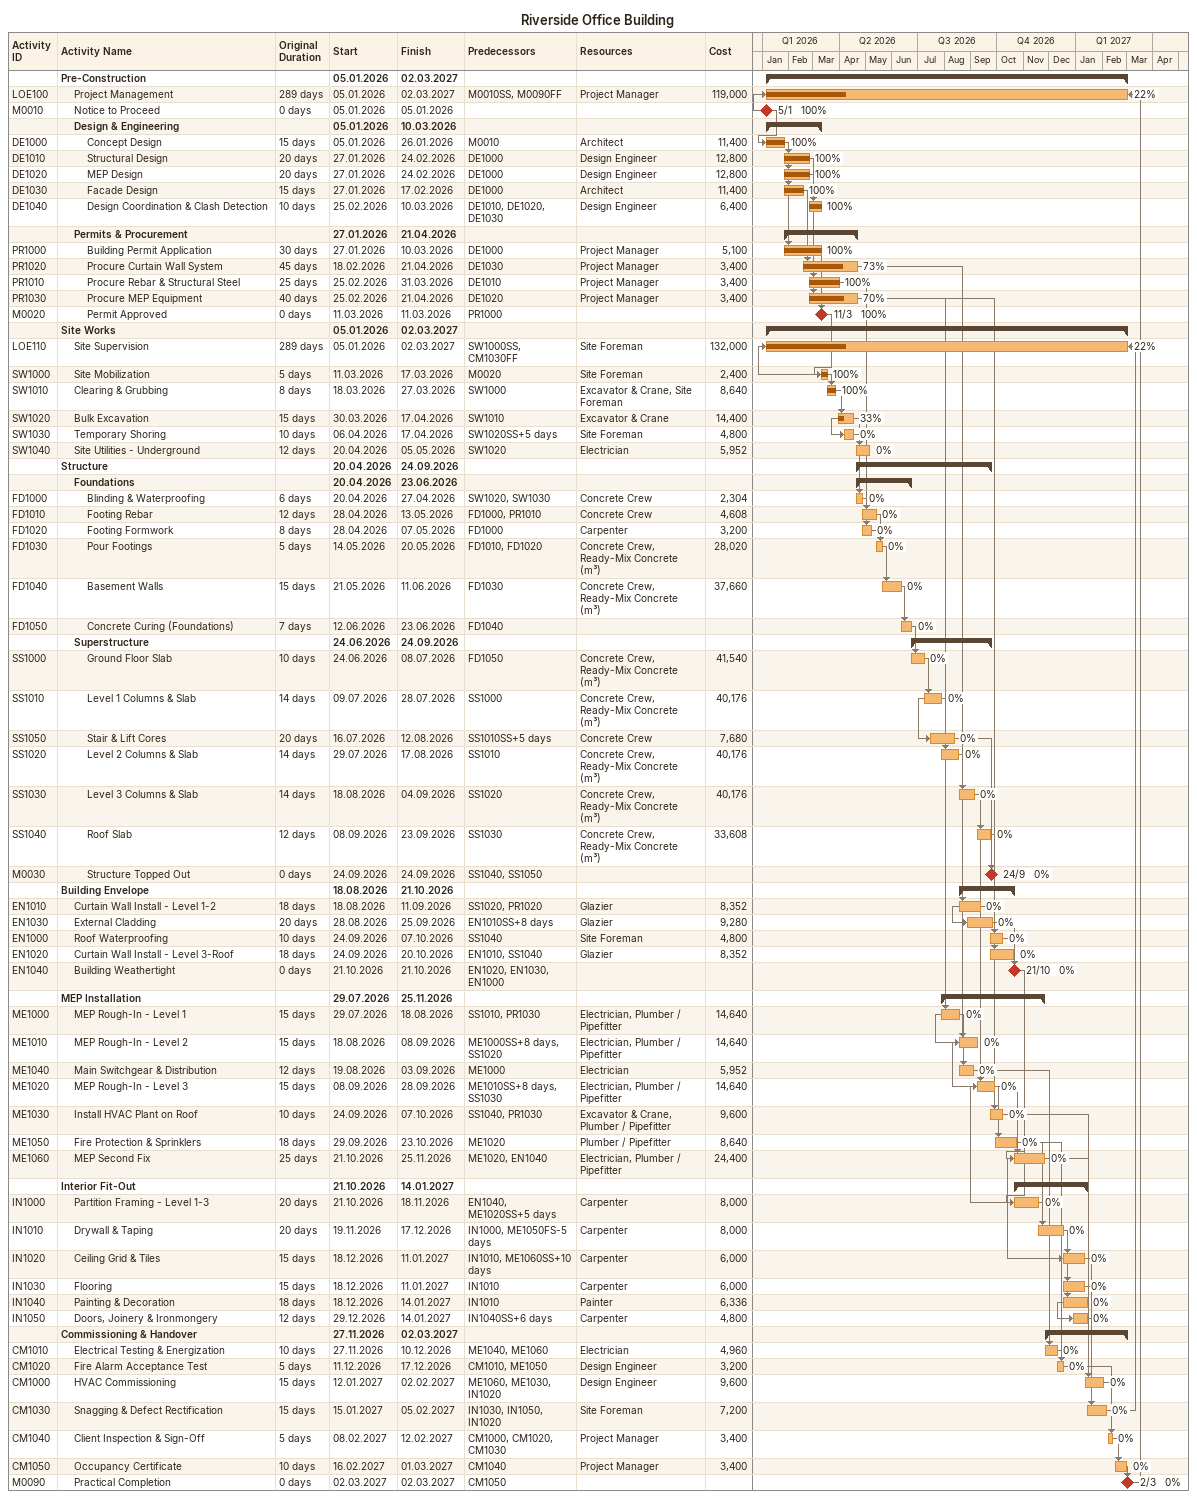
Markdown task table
Riverside Office Building

| ID | Level | Task | Original duration | Start | Finish | Predecessors | Resources | % complete | Cost |
|---|---|---|---|---|---|---|---|---|---|
|  | 1 | **Pre-Construction** |  | 2026-01-05 | 2027-03-02 |  |  |  |  |
| LOE100 | 2 | Project Management | 289d | 2026-01-05 | 2027-03-02 | M0010SS, M0090FF | Project Manager | 22 | 119000 |
| M0010 | 2 | Notice to Proceed | 0d | 2026-01-05 | 2026-01-05 |  |  | 100 |  |
|  | 2 | **Design & Engineering** |  | 2026-01-05 | 2026-03-10 |  |  |  |  |
| DE1000 | 3 | Concept Design | 15d | 2026-01-05 | 2026-01-26 | M0010 | Architect | 100 | 11400 |
| DE1010 | 3 | Structural Design | 20d | 2026-01-27 | 2026-02-24 | DE1000 | Design Engineer | 100 | 12800 |
| DE1020 | 3 | MEP Design | 20d | 2026-01-27 | 2026-02-24 | DE1000 | Design Engineer | 100 | 12800 |
| DE1030 | 3 | Facade Design | 15d | 2026-01-27 | 2026-02-17 | DE1000 | Architect | 100 | 11400 |
| DE1040 | 3 | Design Coordination & Clash Detection | 10d | 2026-02-25 | 2026-03-10 | DE1010, DE1020, DE1030 | Design Engineer | 100 | 6400 |
|  | 2 | **Permits & Procurement** |  | 2026-01-27 | 2026-04-21 |  |  |  |  |
| PR1000 | 3 | Building Permit Application | 30d | 2026-01-27 | 2026-03-10 | DE1000 | Project Manager | 100 | 5100 |
| PR1020 | 3 | Procure Curtain Wall System | 45d | 2026-02-18 | 2026-04-21 | DE1030 | Project Manager | 73 | 3400 |
| PR1010 | 3 | Procure Rebar & Structural Steel | 25d | 2026-02-25 | 2026-03-31 | DE1010 | Project Manager | 100 | 3400 |
| PR1030 | 3 | Procure MEP Equipment | 40d | 2026-02-25 | 2026-04-21 | DE1020 | Project Manager | 70 | 3400 |
| M0020 | 3 | Permit Approved | 0d | 2026-03-11 | 2026-03-11 | PR1000 |  | 100 |  |
|  | 1 | **Site Works** |  | 2026-01-05 | 2027-03-02 |  |  |  |  |
| LOE110 | 2 | Site Supervision | 289d | 2026-01-05 | 2027-03-02 | SW1000SS, CM1030FF | Site Foreman | 22 | 132000 |
| SW1000 | 2 | Site Mobilization | 5d | 2026-03-11 | 2026-03-17 | M0020 | Site Foreman | 100 | 2400 |
| SW1010 | 2 | Clearing & Grubbing | 8d | 2026-03-18 | 2026-03-27 | SW1000 | Excavator & Crane, Site Foreman | 100 | 8640 |
| SW1020 | 2 | Bulk Excavation | 15d | 2026-03-30 | 2026-04-17 | SW1010 | Excavator & Crane | 33 | 14400 |
| SW1030 | 2 | Temporary Shoring | 10d | 2026-04-06 | 2026-04-17 | SW1020SS+5d | Site Foreman | 0 | 4800 |
| SW1040 | 2 | Site Utilities - Underground | 12d | 2026-04-20 | 2026-05-05 | SW1020 | Electrician | 0 | 5952 |
|  | 1 | **Structure** |  | 2026-04-20 | 2026-09-24 |  |  |  |  |
|  | 2 | **Foundations** |  | 2026-04-20 | 2026-06-23 |  |  |  |  |
| FD1000 | 3 | Blinding & Waterproofing | 6d | 2026-04-20 | 2026-04-27 | SW1020, SW1030 | Concrete Crew | 0 | 2304 |
| FD1010 | 3 | Footing Rebar | 12d | 2026-04-28 | 2026-05-13 | FD1000, PR1010 | Concrete Crew | 0 | 4608 |
| FD1020 | 3 | Footing Formwork | 8d | 2026-04-28 | 2026-05-07 | FD1000 | Carpenter | 0 | 3200 |
| FD1030 | 3 | Pour Footings | 5d | 2026-05-14 | 2026-05-20 | FD1010, FD1020 | Concrete Crew, Ready-Mix Concrete (m³) | 0 | 28020 |
| FD1040 | 3 | Basement Walls | 15d | 2026-05-21 | 2026-06-11 | FD1030 | Concrete Crew, Ready-Mix Concrete (m³) | 0 | 37660 |
| FD1050 | 3 | Concrete Curing (Foundations) | 7d | 2026-06-12 | 2026-06-23 | FD1040 |  | 0 |  |
|  | 2 | **Superstructure** |  | 2026-06-24 | 2026-09-24 |  |  |  |  |
| SS1000 | 3 | Ground Floor Slab | 10d | 2026-06-24 | 2026-07-08 | FD1050 | Concrete Crew, Ready-Mix Concrete (m³) | 0 | 41540 |
| SS1010 | 3 | Level 1 Columns & Slab | 14d | 2026-07-09 | 2026-07-28 | SS1000 | Concrete Crew, Ready-Mix Concrete (m³) | 0 | 40176 |
| SS1050 | 3 | Stair & Lift Cores | 20d | 2026-07-16 | 2026-08-12 | SS1010SS+5d | Concrete Crew | 0 | 7680 |
| SS1020 | 3 | Level 2 Columns & Slab | 14d | 2026-07-29 | 2026-08-17 | SS1010 | Concrete Crew, Ready-Mix Concrete (m³) | 0 | 40176 |
| SS1030 | 3 | Level 3 Columns & Slab | 14d | 2026-08-18 | 2026-09-04 | SS1020 | Concrete Crew, Ready-Mix Concrete (m³) | 0 | 40176 |
| SS1040 | 3 | Roof Slab | 12d | 2026-09-08 | 2026-09-23 | SS1030 | Concrete Crew, Ready-Mix Concrete (m³) | 0 | 33608 |
| M0030 | 3 | Structure Topped Out | 0d | 2026-09-24 | 2026-09-24 | SS1040, SS1050 |  | 0 |  |
|  | 1 | **Building Envelope** |  | 2026-08-18 | 2026-10-21 |  |  |  |  |
| EN1010 | 2 | Curtain Wall Install - Level 1-2 | 18d | 2026-08-18 | 2026-09-11 | SS1020, PR1020 | Glazier | 0 | 8352 |
| EN1030 | 2 | External Cladding | 20d | 2026-08-28 | 2026-09-25 | EN1010SS+8d | Glazier | 0 | 9280 |
| EN1000 | 2 | Roof Waterproofing | 10d | 2026-09-24 | 2026-10-07 | SS1040 | Site Foreman | 0 | 4800 |
| EN1020 | 2 | Curtain Wall Install - Level 3-Roof | 18d | 2026-09-24 | 2026-10-20 | EN1010, SS1040 | Glazier | 0 | 8352 |
| EN1040 | 2 | Building Weathertight | 0d | 2026-10-21 | 2026-10-21 | EN1020, EN1030, EN1000 |  | 0 |  |
|  | 1 | **MEP Installation** |  | 2026-07-29 | 2026-11-25 |  |  |  |  |
| ME1000 | 2 | MEP Rough-In - Level 1 | 15d | 2026-07-29 | 2026-08-18 | SS1010, PR1030 | Electrician, Plumber / Pipefitter | 0 | 14640 |
| ME1010 | 2 | MEP Rough-In - Level 2 | 15d | 2026-08-18 | 2026-09-08 | ME1000SS+8d, SS1020 | Electrician, Plumber / Pipefitter | 0 | 14640 |
| ME1040 | 2 | Main Switchgear & Distribution | 12d | 2026-08-19 | 2026-09-03 | ME1000 | Electrician | 0 | 5952 |
| ME1020 | 2 | MEP Rough-In - Level 3 | 15d | 2026-09-08 | 2026-09-28 | ME1010SS+8d, SS1030 | Electrician, Plumber / Pipefitter | 0 | 14640 |
| ME1030 | 2 | Install HVAC Plant on Roof | 10d | 2026-09-24 | 2026-10-07 | SS1040, PR1030 | Excavator & Crane, Plumber / Pipefitter | 0 | 9600 |
| ME1050 | 2 | Fire Protection & Sprinklers | 18d | 2026-09-29 | 2026-10-23 | ME1020 | Plumber / Pipefitter | 0 | 8640 |
| ME1060 | 2 | MEP Second Fix | 25d | 2026-10-21 | 2026-11-25 | ME1020, EN1040 | Electrician, Plumber / Pipefitter | 0 | 24400 |
|  | 1 | **Interior Fit-Out** |  | 2026-10-21 | 2027-01-14 |  |  |  |  |
| IN1000 | 2 | Partition Framing - Level 1-3 | 20d | 2026-10-21 | 2026-11-18 | EN1040, ME1020SS+5d | Carpenter | 0 | 8000 |
| IN1010 | 2 | Drywall & Taping | 20d | 2026-11-19 | 2026-12-17 | IN1000, ME1050FS-5d | Carpenter | 0 | 8000 |
| IN1020 | 2 | Ceiling Grid & Tiles | 15d | 2026-12-18 | 2027-01-11 | IN1010, ME1060SS+10d | Carpenter | 0 | 6000 |
| IN1030 | 2 | Flooring | 15d | 2026-12-18 | 2027-01-11 | IN1010 | Carpenter | 0 | 6000 |
| IN1040 | 2 | Painting & Decoration | 18d | 2026-12-18 | 2027-01-14 | IN1010 | Painter | 0 | 6336 |
| IN1050 | 2 | Doors, Joinery & Ironmongery | 12d | 2026-12-29 | 2027-01-14 | IN1040SS+6d | Carpenter | 0 | 4800 |
|  | 1 | **Commissioning & Handover** |  | 2026-11-27 | 2027-03-02 |  |  |  |  |
| CM1010 | 2 | Electrical Testing & Energization | 10d | 2026-11-27 | 2026-12-10 | ME1040, ME1060 | Electrician | 0 | 4960 |
| CM1020 | 2 | Fire Alarm Acceptance Test | 5d | 2026-12-11 | 2026-12-17 | CM1010, ME1050 | Design Engineer | 0 | 3200 |
| CM1000 | 2 | HVAC Commissioning | 15d | 2027-01-12 | 2027-02-02 | ME1060, ME1030, IN1020 | Design Engineer | 0 | 9600 |
| CM1030 | 2 | Snagging & Defect Rectification | 15d | 2027-01-15 | 2027-02-05 | IN1030, IN1050, IN1020 | Site Foreman | 0 | 7200 |
| CM1040 | 2 | Client Inspection & Sign-Off | 5d | 2027-02-08 | 2027-02-12 | CM1000, CM1020, CM1030 | Project Manager | 0 | 3400 |
| CM1050 | 2 | Occupancy Certificate | 10d | 2027-02-16 | 2027-03-01 | CM1040 | Project Manager | 0 | 3400 |
| M0090 | 2 | Practical Completion | 0d | 2027-03-02 | 2027-03-02 | CM1050 |  | 0 |  |
